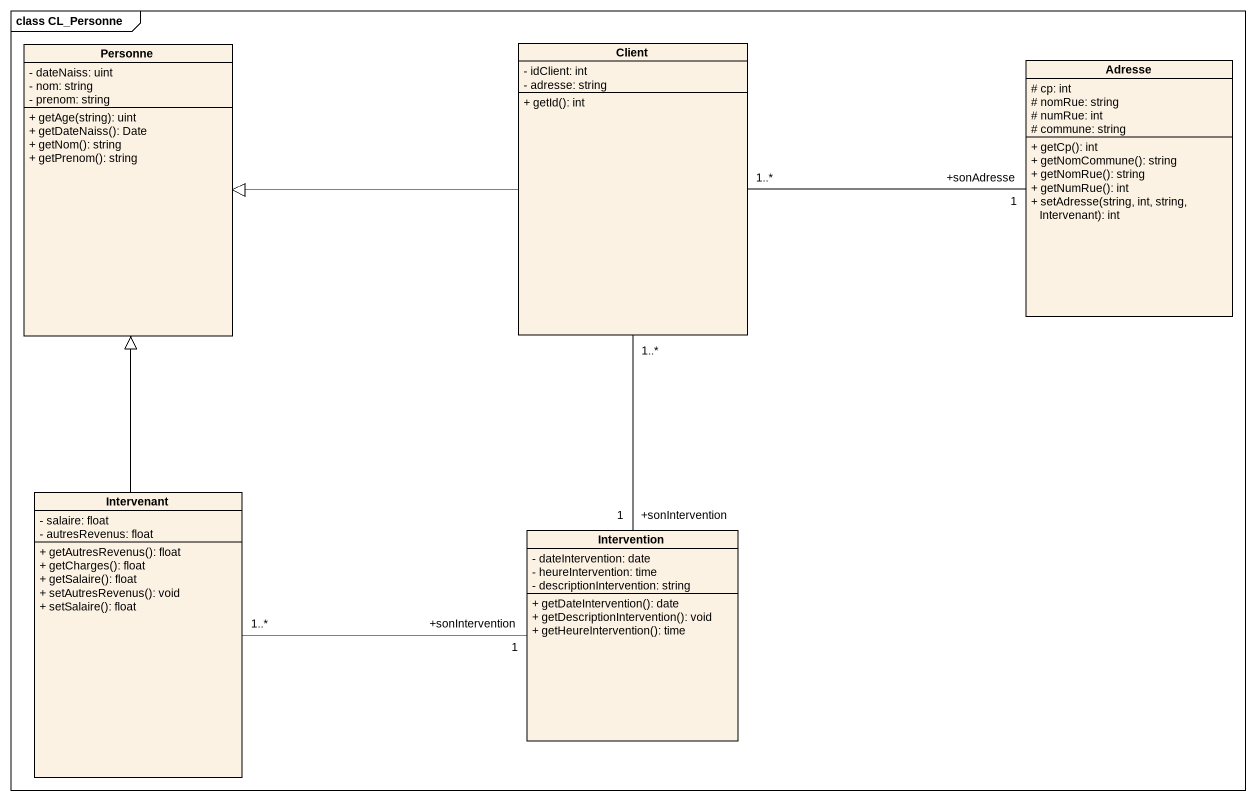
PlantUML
@startuml
mainframe class CL_Personne
hide circle
hide empty members
skinparam classAttributeIconSize 0
class Personne {
  - dateNaiss: uint
  - nom: string
  - prenom: string
  + getAge(string): uint
  + getDateNaiss(): Date
  + getNom(): string
  + getPrenom(): string
}
class Client {
  - idClient: int
  - adresse: string
  + getId(): int
}
class Adresse {
  # cp: int
  # nomRue: string
  # numRue: int
  # commune: string
  + getCp(): int
  + getNomCommune(): string
  + getNomRue(): string
  + getNumRue(): int
  + setAdresse(string, int, string, Intervenant): int
}
class Intervenant {
  - salaire: float
  - autresRevenus: float
  + getAutresRevenus(): float
  + getCharges(): float
  + getSalaire(): float
  + setAutresRevenus(): void
  + setSalaire(): float
}
class Intervention {
  - dateIntervention: date
  - heureIntervention: time
  - descriptionIntervention: string
  + getDateIntervention(): date
  + getDescriptionIntervention(): void
  + getHeureIntervention(): time
}
Client -left-|> Personne
Client "1..*" -right- "+sonAdresse\n1" Adresse
Client "1..*" -- "+sonIntervention\n1" Intervention
Intervenant -up-|> Personne
Intervenant "1..*" -right- "+sonIntervention\n1" Intervention
@enduml
